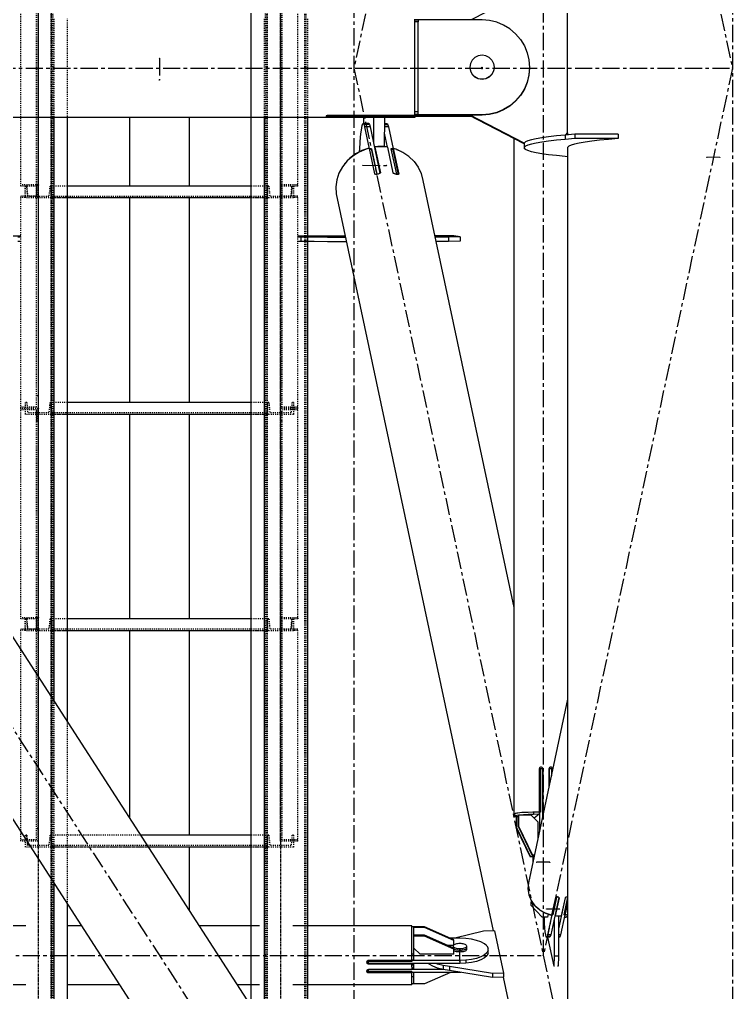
# Model space of a CAD drawing. Header units: millimetres. Extents: x 5143 to 30813, y 232 to 21408.
# Drawn here: x 12040.3 to 12370, y 12853.1 to 13302.8 of the extents above; entities that cross this region are included whole.
import ezdxf

# ---------------------------------------------------------------- set-up
doc = ezdxf.new("R2010")
doc.units = ezdxf.units.MM
doc.header["$LTSCALE"] = 0.25
for name, pattern in [('CENTER', [50.8, 31.75, -6.35, 6.35, -6.35]), ('XKITLINE00', [0]), ('XKITLINE02', [4, 2, -2]), ('XKITLINE03', [6, 3, -1, 1, -1])]:
    doc.linetypes.add(name, pattern=pattern)

msp = doc.modelspace()

# ---------------------------------------------------------------- linework, layer by layer
at = {"color": 8, "linetype": 'CENTER'}
for p, q in [((12370, 14354.32), (12370, 12689.51)), ((12370, 14100.27), (12195, 13280.27)), ((12282.5, 13690.27), (12282.5, 12870.27)), ((12282.5, 13690.27), (12370, 13280.27)), ((12195, 13540.01), (12195, 12732.33)), ((12105, 13284.75), (12105, 13274.76)), ((11840, 13280.28), (12370, 13280.28)), ((11840, 13280.27), (12370, 12460.27)), ((12195, 13280.27), (12370, 12460.27)), ((12254.2, 13280.63), (12254.2, 13279.92)), ((12370, 13280.27), (12282.5, 12870.27)), ((12364.19, 13239.04), (12358.21, 13239.08)), ((12199.11, 13235.4), (12210.06, 13235.32)), ((12285.48, 12913.27), (12279.51, 12913.31)), ((12284.09, 12891.74), (12290.06, 12891.7)), ((11927.5, 12870.27), (12282.5, 12870.27)), ((12243.97, 12867.52), (12243.97, 12873.03))]:
    msp.add_line(p, q, dxfattribs=at)
at = {"color": 1, "linetype": 'XKITLINE03'}
for p, q in [((12049.01, 13721.24), (12049.01, 12049.63)), ((12055.01, 13721.24), (12055.01, 12049.6)), ((12147.49, 12049.57), (12147.49, 13721.24)), ((12160.99, 13721.24), (12160.99, 12049.63)), ((12049.01, 13323.03), (12049.01, 13226.29)), ((12160.99, 13226.29), (12160.99, 13323.03)), ((12049.01, 13220.48), (12049.01, 13123.03)), ((12154.99, 13220.28), (12055.01, 13220.28)), ((12055.01, 13220.28), (12055.01, 13220.28)), ((12154.99, 13220.28), (12154.99, 13220.28)), ((12160.99, 13123.03), (12160.99, 13220.47)), ((12049.01, 13123.03), (12049.01, 13026.29)), ((12160.99, 13026.29), (12160.99, 13123.03)), ((12154.99, 13120.28), (12055.01, 13120.28)), ((12055.01, 13120.28), (12055.01, 13120.28)), ((12154.99, 13120.28), (12154.99, 13120.28)), ((12049.01, 13020.48), (12049.01, 12923.03)), ((12154.99, 13020.28), (12055.01, 13020.28)), ((12055.01, 13020.28), (12055.01, 13020.28)), ((12154.99, 13020.28), (12154.99, 13020.28)), ((12160.99, 12923.03), (12160.99, 13020.47)), ((12154.99, 12920.28), (12055.01, 12920.28)), ((12055.01, 12920.28), (12055.01, 12920.28)), ((12154.99, 12920.28), (12154.99, 12920.28))]:
    msp.add_line(p, q, dxfattribs=at)
at = {"color": 3, "linetype": 'XKITLINE02'}
for p, q in [((12054.93, 12049.63), (12054.93, 13721.24)), ((12055.01, 12049.6), (12055.01, 13721.24)), ((12055.46, 12049.63), (12055.46, 13721.24)), ((12055.86, 12049.6), (12055.86, 13721.24)), ((12147.49, 13257.5), (12147.49, 13721.24)), ((12147.49, 12049.57), (12147.49, 13721.24)), ((12154.14, 12049.57), (12154.14, 13721.24)), ((12154.14, 12049.57), (12154.14, 13721.24)), ((12154.54, 12049.63), (12154.54, 13721.24)), ((12154.99, 12049.63), (12154.99, 13721.24)), ((12154.99, 12049.57), (12154.99, 13721.24)), ((12155.07, 12049.63), (12155.07, 13721.24)), ((12172.31, 12049.63), (12172.31, 13721.24)), ((12172.84, 12049.63), (12172.84, 13721.24)), ((12041.01, 13225.71), (12041.01, 13323.03)), ((12048.21, 13220.46), (12048.21, 13322.44)), ((12049.01, 13220.46), (12049.01, 13320.28)), ((12160.99, 13220.46), (12160.99, 13323.03)), ((12161.79, 13220.46), (12161.79, 13322.44)), ((12168.99, 13225.71), (12168.99, 13323.03)), ((12056.31, 13257.5), (12056.31, 13303.02)), ((12062.51, 12893.93), (12062.51, 13303.02)), ((12147.49, 12762.45), (12147.49, 13303.02)), ((12153.69, 13257.5), (12153.69, 13303.02)), ((12173.69, 13257.5), (12173.69, 13303.02)), ((12049.01, 13226.29), (12041.01, 13226.29)), ((12048.21, 13225.71), (12041.01, 13225.71)), ((12043.69, 13225.78), (12043.01, 13225.78)), ((12043.01, 13220.28), (12043.01, 13225.78)), ((12043.01, 13225.78), (12043.01, 13220.28)), ((12044.07, 13220.98), (12043.69, 13225.78)), ((12043.69, 13225.78), (12044.07, 13220.98)), ((12049.01, 13226.28), (12048.21, 13226.28)), ((12048.21, 13226.28), (12048.21, 13221.06)), ((12048.21, 13123.61), (12048.21, 13226.28)), ((12049.01, 13226.28), (12049.01, 13220.48)), ((12049.01, 13226.28), (12049.01, 13128.83)), ((12054.33, 13225.78), (12053.94, 13220.98)), ((12054.33, 13225.78), (12053.94, 13220.98)), ((12055.01, 13225.78), (12054.33, 13225.78)), ((12062.51, 13225.78), (12055.01, 13225.78)), ((12055.01, 13220.28), (12055.01, 13225.78)), ((12055.01, 13225.78), (12055.01, 13220.28)), ((12055.01, 13225.78), (12055.01, 13220.28)), ((12154.99, 13225.78), (12147.49, 13225.78)), ((12154.99, 13220.28), (12154.99, 13225.78)), ((12154.99, 13225.78), (12154.99, 13220.28)), ((12155.67, 13225.78), (12154.99, 13225.78)), ((12154.99, 13225.78), (12154.99, 13220.28)), ((12155.67, 13225.78), (12156.05, 13220.98)), ((12155.67, 13225.78), (12156.05, 13220.98)), ((12168.99, 13226.29), (12160.99, 13226.29)), ((12160.99, 13123.03), (12160.99, 13226.28)), ((12161.79, 13226.28), (12160.99, 13226.28)), ((12161.79, 13123.61), (12161.79, 13226.28)), ((12168.99, 13225.71), (12161.79, 13225.71)), ((12166.31, 13225.78), (12165.92, 13220.98)), ((12165.92, 13220.98), (12166.31, 13225.78)), ((12166.99, 13225.78), (12166.31, 13225.78)), ((12166.99, 13225.78), (12166.99, 13220.28)), ((12166.99, 13220.28), (12166.99, 13225.78)), ((12048.21, 13221.06), (12041.01, 13221.06)), ((12041.01, 13221.06), (12041.01, 13220.48)), ((12041.01, 13123.03), (12041.01, 13221.06)), ((12049.01, 13220.48), (12041.01, 13220.48)), ((12055.01, 13220.28), (12043.01, 13220.28)), ((12053.94, 13220.98), (12044.07, 13220.98)), ((12049.01, 13220.46), (12048.21, 13220.46)), ((12049.01, 13220.48), (12049.01, 13123.03)), ((12154.99, 13220.98), (12055.01, 13220.98)), ((12062.51, 13220.28), (12055.01, 13220.28)), ((12154.99, 13220.28), (12147.49, 13220.28)), ((12166.99, 13220.28), (12154.99, 13220.28)), ((12165.92, 13220.98), (12156.05, 13220.98)), ((12168.99, 13220.47), (12160.99, 13220.47)), ((12161.79, 13220.46), (12160.99, 13220.46)), ((12168.99, 13221.06), (12161.79, 13221.06)), ((12168.99, 13123.03), (12168.99, 13221.06)), ((12043.69, 13125.78), (12043.01, 13125.78)), ((12043.01, 13125.78), (12043.01, 13120.28)), ((12043.01, 13125.78), (12043.01, 13120.28)), ((12043.69, 13125.78), (12044.07, 13120.98)), ((12043.69, 13125.78), (12044.07, 13120.98)), ((12049.01, 13128.83), (12048.21, 13128.83)), ((12049.01, 13128.83), (12049.01, 13123.03)), ((12054.33, 13125.78), (12053.94, 13120.98)), ((12054.33, 13125.78), (12053.94, 13120.98)), ((12055.01, 13125.78), (12054.33, 13125.78)), ((12062.51, 13125.78), (12055.01, 13125.78)), ((12055.01, 13120.28), (12055.01, 13125.78)), ((12055.01, 13125.78), (12055.01, 13120.28)), ((12055.01, 13125.78), (12055.01, 13120.28)), ((12154.99, 13125.78), (12147.49, 13125.78)), ((12154.99, 13120.28), (12154.99, 13125.78)), ((12154.99, 13125.78), (12154.99, 13120.28)), ((12155.67, 13125.78), (12154.99, 13125.78)), ((12154.99, 13125.78), (12154.99, 13120.28)), ((12155.67, 13125.78), (12156.05, 13120.98)), ((12155.67, 13125.78), (12156.05, 13120.98)), ((12161.79, 13128.83), (12160.99, 13128.83)), ((12166.31, 13125.78), (12165.92, 13120.98)), ((12166.31, 13125.78), (12165.92, 13120.98)), ((12166.99, 13125.78), (12166.31, 13125.78)), ((12166.99, 13125.78), (12166.99, 13120.28)), ((12166.99, 13125.78), (12166.99, 13120.28)), ((12048.21, 13123.61), (12041.01, 13123.61)), ((12049.01, 13123.03), (12041.01, 13123.03)), ((12041.01, 13123.03), (12041.01, 13122.44)), ((12049.01, 13123.03), (12041.01, 13123.03)), ((12041.01, 13025.71), (12041.01, 13123.03)), ((12048.21, 13122.44), (12041.01, 13122.44)), ((12048.21, 13122.44), (12048.21, 13117.2)), ((12048.21, 13020.46), (12048.21, 13122.44)), ((12049.01, 13117.2), (12049.01, 13123.03)), ((12168.99, 13123.03), (12160.99, 13123.03)), ((12160.99, 13020.46), (12160.99, 13123.03)), ((12168.99, 13123.03), (12160.99, 13123.03)), ((12168.99, 13123.61), (12161.79, 13123.61)), ((12161.79, 13020.46), (12161.79, 13122.44)), ((12168.99, 13122.44), (12161.79, 13122.44)), ((12168.99, 13025.71), (12168.99, 13123.03)), ((12055.01, 13120.28), (12043.01, 13120.28)), ((12053.94, 13120.98), (12044.07, 13120.98)), ((12049.01, 13117.2), (12048.21, 13117.2)), ((12049.01, 13020.46), (12049.01, 13120.98)), ((12154.99, 13120.98), (12055.01, 13120.98)), ((12062.51, 13120.28), (12055.01, 13120.28)), ((12154.99, 13120.28), (12147.49, 13120.28)), ((12166.99, 13120.28), (12154.99, 13120.28)), ((12165.92, 13120.98), (12156.05, 13120.98)), ((12161.79, 13117.2), (12160.99, 13117.2)), ((12049.01, 13026.29), (12041.01, 13026.29)), ((12048.21, 13025.71), (12041.01, 13025.71)), ((12043.69, 13025.78), (12043.01, 13025.78)), ((12043.01, 13020.28), (12043.01, 13025.78)), ((12043.01, 13025.78), (12043.01, 13020.28)), ((12044.07, 13020.98), (12043.69, 13025.78)), ((12043.69, 13025.78), (12044.07, 13020.98)), ((12049.01, 13026.28), (12048.21, 13026.28)), ((12048.21, 13026.28), (12048.21, 13021.06)), ((12048.21, 12923.61), (12048.21, 13026.28)), ((12049.01, 13026.28), (12049.01, 13020.48)), ((12049.01, 13026.28), (12049.01, 12928.83)), ((12054.33, 13025.78), (12053.94, 13020.98)), ((12054.33, 13025.78), (12053.94, 13020.98)), ((12055.01, 13025.78), (12054.33, 13025.78)), ((12062.51, 13025.78), (12055.01, 13025.78)), ((12055.01, 13020.28), (12055.01, 13025.78)), ((12055.01, 13025.78), (12055.01, 13020.28)), ((12055.01, 13025.78), (12055.01, 13020.28)), ((12154.99, 13025.78), (12147.49, 13025.78)), ((12154.99, 13020.28), (12154.99, 13025.78)), ((12154.99, 13025.78), (12154.99, 13020.28)), ((12155.67, 13025.78), (12154.99, 13025.78)), ((12154.99, 13025.78), (12154.99, 13020.28)), ((12155.67, 13025.78), (12156.05, 13020.98)), ((12155.67, 13025.78), (12156.05, 13020.98)), ((12160.99, 13026.29), (12160.99, 13020.46)), ((12168.99, 13026.29), (12160.99, 13026.29)), ((12160.99, 12923.03), (12160.99, 13026.28)), ((12161.79, 13026.28), (12160.99, 13026.28)), ((12161.79, 12923.61), (12161.79, 13026.28)), ((12161.79, 13020.46), (12161.79, 13025.71)), ((12168.99, 13025.71), (12161.79, 13025.71)), ((12166.31, 13025.78), (12165.92, 13020.98)), ((12165.92, 13020.98), (12166.31, 13025.78)), ((12166.99, 13025.78), (12166.31, 13025.78)), ((12166.99, 13025.78), (12166.99, 13020.28)), ((12166.99, 13020.28), (12166.99, 13025.78)), ((12168.99, 13026.29), (12168.99, 13025.71)), ((12048.21, 13021.06), (12041.01, 13021.06)), ((12041.01, 13021.06), (12041.01, 13020.48)), ((12041.01, 12923.03), (12041.01, 13021.06)), ((12049.01, 13020.48), (12041.01, 13020.48)), ((12055.01, 13020.28), (12043.01, 13020.28)), ((12053.94, 13020.98), (12044.07, 13020.98)), ((12049.01, 13020.46), (12048.21, 13020.46)), ((12049.01, 12923.03), (12049.01, 13020.48)), ((12154.99, 13020.98), (12055.01, 13020.98)), ((12062.51, 13020.28), (12055.01, 13020.28)), ((12154.99, 13020.28), (12147.49, 13020.28)), ((12166.99, 13020.28), (12154.99, 13020.28)), ((12165.92, 13020.98), (12156.05, 13020.98)), ((12168.99, 13020.47), (12160.99, 13020.47)), ((12161.79, 13020.46), (12160.99, 13020.46)), ((12168.99, 13021.06), (12161.79, 13021.06)), ((12168.99, 12923.03), (12168.99, 13021.06)), ((12056.31, 12903.53), (12056.31, 12987.68)), ((12049.01, 12928.83), (12048.21, 12928.83)), ((12049.01, 12928.83), (12049.01, 12923.03)), ((12161.79, 12928.83), (12160.99, 12928.83)), ((12048.21, 12923.61), (12041.01, 12923.61)), ((12043.69, 12925.78), (12043.01, 12925.78)), ((12043.01, 12925.78), (12043.01, 12920.28)), ((12043.01, 12925.78), (12043.01, 12920.28)), ((12044.07, 12920.98), (12043.69, 12925.78)), ((12043.69, 12925.78), (12044.07, 12920.98)), ((12054.33, 12925.78), (12053.94, 12920.98)), ((12054.33, 12925.78), (12053.94, 12920.98)), ((12055.01, 12925.78), (12054.33, 12925.78)), ((12096.32, 12925.78), (12055.01, 12925.78)), ((12055.01, 12920.28), (12055.01, 12925.78)), ((12055.01, 12925.78), (12055.01, 12920.28)), ((12055.01, 12925.78), (12055.01, 12920.28)), ((12154.99, 12925.78), (12147.49, 12925.78)), ((12154.99, 12920.28), (12154.99, 12925.78)), ((12154.99, 12925.78), (12154.99, 12920.28)), ((12155.67, 12925.78), (12154.99, 12925.78)), ((12154.99, 12925.78), (12154.99, 12920.28)), ((12155.67, 12925.78), (12156.05, 12920.98)), ((12155.67, 12925.78), (12156.05, 12920.98)), ((12168.99, 12923.61), (12161.79, 12923.61)), ((12166.31, 12925.78), (12165.92, 12920.98)), ((12166.31, 12925.78), (12165.92, 12920.98)), ((12166.99, 12925.78), (12166.31, 12925.78)), ((12166.99, 12925.78), (12166.99, 12920.28)), ((12166.99, 12925.78), (12166.99, 12920.28)), ((12049.01, 12923.03), (12041.01, 12923.03)), ((12055.01, 12920.28), (12043.01, 12920.28)), ((12053.94, 12920.98), (12044.07, 12920.98)), ((12154.99, 12920.98), (12055.01, 12920.98)), ((12099.87, 12920.28), (12055.01, 12920.28)), ((12154.99, 12920.28), (12147.49, 12920.28)), ((12166.99, 12920.28), (12154.99, 12920.28)), ((12165.92, 12920.98), (12156.05, 12920.98)), ((12168.99, 12923.03), (12160.99, 12923.03))]:
    msp.add_line(p, q, dxfattribs=at)
at = {"color": 8, "linetype": 'XKITLINE00'}
for p, q in [((12273.8, 13315.32), (12249.19, 13302.56)), ((12293.8, 13250.37), (12293.8, 13310.34)), ((12223.2, 13298.88), (12223.2, 13302.9)), ((12224.7, 13302.62), (12223.2, 13302.62)), ((12254.2, 13302.56), (12223.2, 13302.56)), ((12224.7, 13302.44), (12223.2, 13302.44)), ((12224.7, 13301.7), (12223.2, 13301.7)), ((12224.7, 13302.62), (12224.7, 13302.56)), ((12224.7, 13302.44), (12224.7, 13301.7)), ((12224.7, 13296.32), (12224.7, 13301.7)), ((12257.64, 13302.29), (12254.2, 13302.56)), ((12260.99, 13301.49), (12257.64, 13302.29)), ((12264.18, 13300.17), (12260.99, 13301.49)), ((12223.2, 13282.08), (12223.2, 13298.88)), ((12267.13, 13298.37), (12264.18, 13300.17)), ((12269.75, 13296.14), (12267.13, 13298.37)), ((12224.7, 13266.88), (12224.7, 13296.32)), ((12269.75, 13296.14), (12271.99, 13293.52)), ((12271.99, 13293.52), (12273.8, 13290.59)), ((12273.8, 13290.59), (12275.12, 13287.41)), ((12249.66, 13283.97), (12248.87, 13282.42)), ((12250.9, 13285.21), (12249.66, 13283.97)), ((12252.46, 13286), (12250.9, 13285.21)), ((12254.2, 13286.28), (12252.46, 13286)), ((12255.93, 13286), (12254.2, 13286.28)), ((12257.49, 13285.21), (12255.93, 13286)), ((12258.73, 13283.97), (12257.49, 13285.21)), ((12258.73, 13283.97), (12259.52, 13282.42)), ((12275.12, 13287.41), (12275.92, 13284.06)), ((12275.92, 13284.06), (12276.2, 13280.63)), ((12223.2, 13261.45), (12223.2, 13282.08)), ((12248.87, 13282.42), (12248.6, 13280.69)), ((12248.6, 13280.69), (12248.87, 13278.97)), ((12248.6, 13280.63), (12248.87, 13278.9)), ((12248.87, 13278.97), (12249.66, 13277.41)), ((12248.87, 13278.9), (12249.66, 13277.35)), ((12259.52, 13278.97), (12258.73, 13277.41)), ((12259.52, 13278.9), (12258.73, 13277.35)), ((12259.52, 13282.42), (12259.8, 13280.69)), ((12259.8, 13280.69), (12259.52, 13278.97)), ((12259.8, 13280.63), (12259.52, 13278.9)), ((12276.2, 13280.63), (12275.92, 13277.2)), ((12276.2, 13280.47), (12275.92, 13277.04)), ((12250.9, 13276.18), (12249.66, 13277.41)), ((12250.9, 13276.11), (12249.66, 13277.35)), ((12252.46, 13275.38), (12250.9, 13276.18)), ((12252.46, 13275.32), (12250.9, 13276.11)), ((12254.2, 13275.11), (12252.46, 13275.38)), ((12254.2, 13275.05), (12252.46, 13275.32)), ((12255.93, 13275.38), (12254.2, 13275.11)), ((12255.93, 13275.32), (12254.2, 13275.05)), ((12254.2, 13275.11), (12254.2, 13275.05)), ((12257.49, 13276.18), (12255.93, 13275.38)), ((12257.49, 13276.11), (12255.93, 13275.32)), ((12258.73, 13277.41), (12257.49, 13276.18)), ((12258.73, 13277.35), (12257.49, 13276.11)), ((12275.92, 13277.2), (12275.12, 13273.85)), ((12275.92, 13277.04), (12275.12, 13273.69)), ((12273.8, 13270.67), (12271.99, 13267.74)), ((12273.8, 13270.52), (12271.99, 13267.58)), ((12275.12, 13273.85), (12273.8, 13270.67)), ((12275.12, 13273.69), (12273.8, 13270.52)), ((12224.7, 13258.83), (12224.7, 13266.88)), ((12269.75, 13265.12), (12267.13, 13262.89)), ((12271.99, 13267.74), (12269.75, 13265.12)), ((12271.99, 13267.58), (12269.75, 13264.96)), ((12223.2, 13258.37), (12223.2, 13261.45)), ((12264.18, 13261.09), (12260.99, 13259.77)), ((12264.18, 13260.93), (12260.99, 13259.61)), ((12267.13, 13262.89), (12264.18, 13261.09)), ((12267.13, 13262.73), (12264.18, 13260.93)), ((12269.75, 13264.96), (12267.13, 13262.73)), ((12223.2, 13257.5), (11986.8, 13257.5)), ((12091.2, 13257.5), (12091.2, 13225.78)), ((12118.8, 13257.5), (12118.8, 13225.78)), ((12182.19, 13258.15), (12182.11, 13258.1)), ((12182.11, 13258.1), (12182.11, 13258.05)), ((12182.19, 13258), (12182.11, 13258.05)), ((12182.36, 13258.24), (12182.19, 13258.15)), ((12182.36, 13257.96), (12182.19, 13258)), ((12182.6, 13258.31), (12182.36, 13258.24)), ((12182.6, 13257.92), (12182.36, 13257.96)), ((12182.89, 13258.36), (12182.6, 13258.31)), ((12182.89, 13257.9), (12182.6, 13257.92)), ((12183.2, 13258.37), (12182.89, 13258.36)), ((12182.89, 13258.36), (12182.89, 13257.9)), ((12183.2, 13257.89), (12182.89, 13257.9)), ((12223.2, 13258.37), (12183.2, 13258.37)), ((12183.2, 13258.37), (12183.2, 13257.89)), ((12223.2, 13257.89), (12183.2, 13257.89)), ((12199.46, 13257.5), (12199.44, 13254.67)), ((12204.09, 13257.5), (12203.99, 13245.8)), ((12209.07, 13257.5), (12208.95, 13243.99)), ((12224.7, 13260.12), (12223.2, 13260.12)), ((12224.7, 13258.83), (12223.2, 13258.83)), ((12254.2, 13258.7), (12223.2, 13258.7)), ((12254.2, 13258.54), (12223.2, 13258.54)), ((12223.2, 13258.37), (12223.2, 13257.89)), ((12223.2, 13258.37), (12223.2, 13258.31)), ((12224.7, 13258.31), (12223.2, 13258.31)), ((12224.7, 13258.12), (12223.2, 13258.12)), ((12224.7, 13257.93), (12223.2, 13257.93)), ((12223.2, 13257.89), (12223.2, 13257.5)), ((12224.7, 13257.93), (12224.7, 13258.53)), ((12248.89, 13258.15), (12224.7, 13258.15)), ((12249.19, 13257.99), (12224.7, 13257.99)), ((12273.76, 13245.24), (12248.13, 13258.54)), ((12273.76, 13245.56), (12248.74, 13258.54)), ((12257.64, 13258.97), (12254.2, 13258.7)), ((12257.64, 13258.81), (12254.2, 13258.54)), ((12254.2, 13258.7), (12254.2, 13258.54)), ((12260.99, 13259.77), (12257.64, 13258.97)), ((12260.99, 13259.61), (12257.64, 13258.81)), ((12257.64, 13258.97), (12257.64, 13258.81)), ((12198.4, 13252.6), (12198.12, 13250.83)), ((12198.7, 13253.86), (12198.4, 13252.6)), ((12199.02, 13254.56), (12198.7, 13253.86)), ((12199.33, 13254.67), (12199.02, 13254.56)), ((12201.82, 13254.65), (12199.33, 13254.67)), ((12199.33, 13254.67), (12199.64, 13254.2)), ((12202.13, 13254.18), (12199.64, 13254.2)), ((12199.64, 13254.2), (12199.93, 13253.15)), ((12202.42, 13253.14), (12199.93, 13253.15)), ((12199.93, 13253.15), (12202.09, 13243.04)), ((12201.82, 13254.65), (12202.13, 13254.18)), ((12202.13, 13254.18), (12202.42, 13253.14)), ((12202.42, 13253.14), (12207.01, 13231.66)), ((12210.89, 13253.08), (12209.03, 13253.09)), ((12210.28, 13254.59), (12209.04, 13254.6)), ((12210.59, 13254.12), (12209.04, 13254.13)), ((12210.28, 13254.59), (12210.59, 13254.12)), ((12210.59, 13254.12), (12210.89, 13253.08)), ((12210.89, 13253.08), (12213.04, 13242.97)), ((12197.87, 13248.58), (12197.66, 13245.93)), ((12198.12, 13250.83), (12197.87, 13248.58)), ((12209, 13250.25), (12210.41, 13243.68)), ((12268.91, 13247.76), (12268.91, 12935.63)), ((12277.03, 13247.14), (12275.4, 13246.65)), ((12279.18, 13247.62), (12277.03, 13247.14)), ((12281.83, 13248.09), (12279.18, 13247.62)), ((12284.98, 13248.53), (12281.83, 13248.09)), ((12288.59, 13248.95), (12284.98, 13248.53)), ((12292.65, 13249.35), (12288.59, 13248.95)), ((12292.65, 13247.36), (12288.59, 13246.96)), ((12293.8, 13250.53), (12292.61, 13249.35)), ((12297.11, 13249.72), (12292.65, 13249.35)), ((12292.65, 13249.35), (12292.65, 13247.36)), ((12297.11, 13247.72), (12292.65, 13247.36)), ((12293.8, 13250.21), (12292.96, 13249.38)), ((12293.8, 13250.37), (12293.8, 13249.44)), ((12297.11, 13249.72), (12297.11, 13247.72)), ((12317.11, 13249.72), (12297.11, 13249.72)), ((12317.11, 13247.72), (12297.11, 13247.72)), ((12312.65, 13247.36), (12308.59, 13246.96)), ((12317.11, 13247.72), (12312.65, 13247.36)), ((12317.11, 13249.72), (12317.11, 13247.72)), ((12200.65, 13242.85), (12197.39, 13241.49)), ((12197.49, 13242.96), (12197.44, 13241.58)), ((12197.66, 13245.93), (12197.49, 13242.96)), ((12201.85, 13243.35), (12198.66, 13242.23)), ((12202, 13243.17), (12200.65, 13242.85)), ((12201.85, 13243.35), (12201.9, 13243.14)), ((12202, 13243.17), (12204.51, 13231.41)), ((12202.09, 13243.04), (12202.08, 13242.78)), ((12203.05, 13243.04), (12202.09, 13243.04)), ((12203.05, 13243.04), (12202.13, 13242.56)), ((12203.05, 13243.04), (12205.56, 13231.28)), ((12204.57, 13243.88), (12204.54, 13243.23)), ((12206.01, 13244.01), (12204.57, 13243.88)), ((12204.57, 13243.88), (12204.69, 13243.29)), ((12204.69, 13243.29), (12204.66, 13242.64)), ((12204.71, 13243.71), (12204.67, 13242.84)), ((12204.67, 13242.84), (12207.05, 13231.69)), ((12207.61, 13243.92), (12204.71, 13243.71)), ((12204.71, 13243.71), (12207.22, 13231.95)), ((12207.46, 13244.05), (12206.01, 13244.01)), ((12206.01, 13244.01), (12206.06, 13243.81)), ((12208.91, 13243.99), (12207.46, 13244.05)), ((12210.49, 13243.67), (12207.61, 13243.92)), ((12210.34, 13243.84), (12208.91, 13243.99)), ((12208.91, 13243.99), (12208.95, 13243.81)), ((12210.34, 13243.84), (12210.37, 13243.68)), ((12210.49, 13243.67), (12213, 13231.91)), ((12212.08, 13242.97), (12214.59, 13231.22)), ((12213.04, 13242.97), (12212.08, 13242.97)), ((12213.02, 13242.45), (12212.08, 13242.97)), ((12214.22, 13242.82), (12213, 13243.27)), ((12213, 13243.27), (12213, 13243.17)), ((12213, 13243.27), (12213.13, 13242.68)), ((12213.04, 13242.97), (12213.02, 13242.45)), ((12213.13, 13242.68), (12213.1, 13242.07)), ((12213.15, 13243.09), (12213.11, 13242.19)), ((12213.15, 13243.09), (12215.66, 13231.33)), ((12214.47, 13242.75), (12213.15, 13243.09)), ((12217.6, 13241.35), (12214.47, 13242.75)), ((12274.31, 13246.15), (12273.76, 13245.64)), ((12273.76, 13245.64), (12273.76, 13243.64)), ((12274.31, 13244.15), (12273.76, 13243.64)), ((12273.76, 13243.64), (12273.76, 13243.14)), ((12274.31, 13242.63), (12273.76, 13243.14)), ((12275.4, 13246.65), (12274.31, 13246.15)), ((12275.4, 13244.65), (12274.31, 13244.15)), ((12275.4, 13242.13), (12274.31, 13242.63)), ((12277.03, 13245.15), (12275.4, 13244.65)), ((12279.18, 13245.63), (12277.03, 13245.15)), ((12281.83, 13246.09), (12279.18, 13245.63)), ((12284.98, 13246.54), (12281.83, 13246.09)), ((12288.59, 13246.96), (12284.98, 13246.54)), ((12294.31, 13244.15), (12293.76, 13243.64)), ((12293.76, 13243.64), (12293.76, 13243.14)), ((12293.8, 13243.11), (12293.76, 13243.14)), ((12293.8, 13243.67), (12293.8, 12689.51)), ((12295.4, 13244.65), (12294.31, 13244.15)), ((12297.03, 13245.15), (12295.4, 13244.65)), ((12299.18, 13245.63), (12297.03, 13245.15)), ((12301.83, 13246.09), (12299.18, 13245.63)), ((12304.98, 13246.54), (12301.83, 13246.09)), ((12308.59, 13246.96), (12304.98, 13246.54)), ((12194.42, 13239.64), (12191.82, 13237.36)), ((12193.06, 13238.62), (12192.17, 13237.67)), ((12195.7, 13240.64), (12193.06, 13238.62)), ((12197.39, 13241.49), (12194.42, 13239.64)), ((12198.66, 13242.23), (12195.7, 13240.64)), ((12198.66, 13242.23), (12198.7, 13242.04)), ((12213.02, 13242.45), (12215.44, 13231.12)), ((12213.11, 13242.19), (12215.47, 13231.13)), ((12216.09, 13242.12), (12214.88, 13242.57)), ((12216.75, 13241.73), (12216.09, 13242.12)), ((12216.09, 13242.12), (12216.11, 13242.02)), ((12220.4, 13239.47), (12217.6, 13241.35)), ((12222.78, 13237.15), (12220.4, 13239.47)), ((12277.03, 13241.63), (12275.4, 13242.13)), ((12279.18, 13241.15), (12277.03, 13241.63)), ((12281.83, 13240.69), (12279.18, 13241.15)), ((12284.98, 13240.24), (12281.83, 13240.69)), ((12288.59, 13239.82), (12284.98, 13240.24)), ((12292.65, 13239.42), (12288.59, 13239.82)), ((12293.8, 13239.33), (12292.65, 13239.42)), ((12189.67, 13234.71), (12188.05, 13231.77)), ((12191.82, 13237.36), (12189.67, 13234.71)), ((12190.82, 13236.22), (12190.45, 13235.67)), ((12191.42, 13236.87), (12190.82, 13236.22)), ((12222.78, 13237.15), (12224.68, 13234.47)), ((12224.68, 13234.47), (12226.03, 13231.51)), ((12188.05, 13231.77), (12186.99, 13228.63)), ((12204.51, 13231.41), (12204.62, 13231.29)), ((12204.81, 13231.2), (12204.62, 13231.29)), ((12205.09, 13231.16), (12204.81, 13231.2)), ((12205.42, 13231.16), (12205.09, 13231.16)), ((12205.56, 13231.28), (12205.33, 13231.16)), ((12205.79, 13231.2), (12205.42, 13231.16)), ((12206.08, 13231.27), (12205.56, 13231.28)), ((12206.16, 13231.29), (12205.79, 13231.2)), ((12206.5, 13231.42), (12206.16, 13231.29)), ((12206.68, 13231.51), (12206.5, 13231.42)), ((12206.8, 13231.54), (12206.68, 13231.51)), ((12207.03, 13231.67), (12206.8, 13231.54)), ((12207.17, 13231.81), (12207.03, 13231.67)), ((12207.22, 13231.95), (12207.17, 13231.81)), ((12213, 13231.91), (12213.1, 13231.77)), ((12213.3, 13231.63), (12213.1, 13231.77)), ((12213.57, 13231.5), (12213.3, 13231.63)), ((12213.7, 13231.46), (12213.57, 13231.5)), ((12213.9, 13231.37), (12213.7, 13231.46)), ((12214.25, 13231.24), (12213.9, 13231.37)), ((12214.61, 13231.14), (12214.25, 13231.24)), ((12214.59, 13231.22), (12214.33, 13231.22)), ((12214.76, 13231.12), (12214.59, 13231.22)), ((12214.95, 13231.09), (12214.61, 13231.14)), ((12215.25, 13231.09), (12214.95, 13231.09)), ((12215.47, 13231.13), (12215.25, 13231.09)), ((12215.61, 13231.21), (12215.47, 13231.13)), ((12215.66, 13231.33), (12215.61, 13231.21)), ((12226.03, 13231.51), (12226.79, 13228.36)), ((12186.99, 13228.63), (12186.53, 13225.39)), ((12186.53, 13225.39), (12186.68, 13222.14)), ((12226.79, 13228.36), (12268.91, 13031.03)), ((12091.2, 13220.28), (12091.2, 13125.78)), ((12118.8, 13220.28), (12118.8, 13125.78)), ((12186.68, 13222.14), (12259.37, 12881.57)), ((12041.01, 13202.63), (12036.39, 13202.6)), ((12173.6, 13202.6), (12168.99, 13202.63)), ((12179.88, 13202.57), (12173.6, 13202.6)), ((12186.28, 13202.56), (12179.88, 13202.57)), ((12190.87, 13202.55), (12186.28, 13202.56)), ((12235.83, 13202.75), (12232.27, 13202.72)), ((12233.14, 13202.18), (12232.38, 13202.17)), ((12238.76, 13202.23), (12233.14, 13202.18)), ((12241.15, 13202.82), (12235.83, 13202.75)), ((12244.08, 13202.3), (12238.76, 13202.23)), ((12238.76, 13202.23), (12238.76, 13200.23)), ((12244.08, 13202.3), (12241.15, 13202.82)), ((12244.08, 13202.3), (12244.08, 13200.3)), ((12041.01, 13202.13), (12039.6, 13202.12)), ((12041.01, 13200.13), (12039.6, 13200.12)), ((12170.39, 13202.12), (12168.99, 13202.13)), ((12170.39, 13200.12), (12168.99, 13200.13)), ((12176.53, 13202.08), (12170.39, 13202.12)), ((12170.39, 13202.12), (12170.39, 13200.12)), ((12176.53, 13200.08), (12170.39, 13200.12)), ((12182.81, 13202.06), (12176.53, 13202.08)), ((12182.81, 13200.06), (12176.53, 13200.08)), ((12189.21, 13202.04), (12182.81, 13202.06)), ((12189.21, 13200.04), (12182.81, 13200.06)), ((12190.98, 13202.04), (12189.21, 13202.04)), ((12191.4, 13200.04), (12189.21, 13200.04)), ((12233.14, 13200.18), (12232.81, 13200.18)), ((12238.76, 13200.23), (12233.14, 13200.18)), ((12244.08, 13200.3), (12238.76, 13200.23)), ((12091.2, 13120.28), (12091.2, 13025.78)), ((12118.8, 13120.28), (12118.8, 13025.78)), ((11986.62, 13095.5), (12261.89, 12669.61)), ((11948.29, 13070.64), (12223.57, 12644.75)), ((12091.2, 13020.28), (12091.2, 12933.7)), ((12118.8, 13020.28), (12118.8, 12925.78)), ((12293.8, 12988.62), (12275.68, 12903.75)), ((12280.72, 12956.72), (12280.65, 12956.46)), ((12280.65, 12956.46), (12280.65, 12936.51)), ((12280.71, 12956.42), (12280.65, 12956.38)), ((12281.18, 12956.44), (12280.71, 12956.42)), ((12280.71, 12956.42), (12280.71, 12936.48)), ((12280.82, 12956.96), (12280.72, 12956.72)), ((12281, 12957.14), (12280.82, 12956.96)), ((12281.19, 12957.22), (12280.97, 12957.11)), ((12281.24, 12957.27), (12281, 12957.14)), ((12281.18, 12956.44), (12281.18, 12936.49)), ((12282.23, 12956.43), (12281.18, 12956.44)), ((12281.45, 12957.26), (12281.19, 12957.22)), ((12281.51, 12957.31), (12281.24, 12957.27)), ((12281.72, 12957.22), (12281.45, 12957.26)), ((12281.77, 12957.27), (12281.51, 12957.31)), ((12281.95, 12957.1), (12281.72, 12957.22)), ((12282.01, 12957.15), (12281.77, 12957.27)), ((12282.14, 12956.92), (12281.95, 12957.1)), ((12282.2, 12956.96), (12282.01, 12957.15)), ((12282.14, 12956.92), (12282.26, 12956.68)), ((12282.2, 12956.96), (12282.32, 12956.72)), ((12282.23, 12956.43), (12282.23, 12934.41)), ((12282.32, 12956.72), (12282.26, 12956.68)), ((12282.26, 12956.68), (12282.31, 12956.42)), ((12282.36, 12956.46), (12282.31, 12956.42)), ((12282.31, 12956.42), (12282.31, 12936.47)), ((12282.32, 12956.72), (12282.36, 12956.46)), ((12282.36, 12956.46), (12282.36, 12936.51)), ((12285.19, 12956.7), (12285.15, 12956.44)), ((12285.15, 12956.44), (12285.15, 12948.12)), ((12285.21, 12956.41), (12285.15, 12956.36)), ((12285.31, 12956.94), (12285.19, 12956.7)), ((12286.26, 12956.41), (12285.21, 12956.41)), ((12285.21, 12956.41), (12285.21, 12948.41)), ((12285.5, 12957.12), (12285.31, 12956.94)), ((12285.67, 12957.2), (12285.47, 12957.09)), ((12285.73, 12957.24), (12285.5, 12957.12)), ((12285.93, 12957.23), (12285.67, 12957.2)), ((12285.99, 12957.28), (12285.73, 12957.24)), ((12286.19, 12957.19), (12285.93, 12957.23)), ((12286.25, 12957.23), (12285.99, 12957.28)), ((12286.42, 12957.06), (12286.19, 12957.19)), ((12286.48, 12957.11), (12286.25, 12957.23)), ((12286.26, 12956.41), (12286.26, 12953.3)), ((12286.68, 12956.38), (12286.26, 12956.41)), ((12286.42, 12957.06), (12286.58, 12956.91)), ((12286.48, 12957.11), (12286.65, 12956.94)), ((12286.58, 12956.91), (12286.61, 12956.87)), ((12286.61, 12956.87), (12286.72, 12956.63)), ((12286.67, 12956.92), (12286.76, 12956.68)), ((12286.68, 12956.38), (12286.68, 12955.29)), ((12286.72, 12956.63), (12286.76, 12956.37)), ((12286.76, 12956.68), (12286.82, 12956.42)), ((12286.82, 12956.42), (12286.76, 12956.37)), ((12286.76, 12956.37), (12286.76, 12955.68)), ((12286.82, 12956.42), (12286.82, 12955.96)), ((12269.53, 12935.84), (12268.91, 12935.63)), ((12268.91, 12935.63), (12268.96, 12935.41)), ((12269.25, 12935.32), (12268.96, 12935.41)), ((12269.5, 12935.72), (12269.25, 12935.53)), ((12269.25, 12935.53), (12269.25, 12934.53)), ((12269.5, 12934.72), (12269.25, 12934.53)), ((12269.55, 12934.34), (12269.25, 12934.53)), ((12270.3, 12935.91), (12269.5, 12935.72)), ((12270.3, 12934.91), (12269.5, 12934.72)), ((12270.8, 12936.04), (12269.53, 12935.84)), ((12270.04, 12934.23), (12269.55, 12934.34)), ((12270.13, 12934.3), (12270.03, 12934.22)), ((12270.03, 12934.22), (12270.03, 12929.24)), ((12270.13, 12934.3), (12270.13, 12929.31)), ((12270.97, 12934.29), (12270.13, 12934.3)), ((12271.61, 12936.08), (12270.3, 12935.91)), ((12271.06, 12935.01), (12270.3, 12934.91)), ((12272.67, 12936.22), (12270.8, 12936.04)), ((12271.06, 12935.01), (12270.97, 12934.94)), ((12270.97, 12934.94), (12270.97, 12929.95)), ((12271.06, 12935.01), (12271.06, 12930.03)), ((12277.04, 12934.97), (12271.06, 12935.01)), ((12271.61, 12935.08), (12271.08, 12935.01)), ((12273.38, 12936.23), (12271.61, 12936.08)), ((12273.38, 12935.23), (12271.61, 12935.08)), ((12275.02, 12936.36), (12272.67, 12936.22)), ((12275.53, 12936.35), (12273.38, 12936.23)), ((12275.53, 12935.35), (12273.38, 12935.23)), ((12277.75, 12936.46), (12275.02, 12936.36)), ((12277.98, 12936.43), (12275.53, 12936.35)), ((12277.98, 12935.44), (12275.53, 12935.35)), ((12277.04, 12934.97), (12280.02, 12931.96)), ((12280.65, 12936.51), (12277.75, 12936.46)), ((12280.61, 12936.48), (12277.98, 12936.43)), ((12277.98, 12936.43), (12277.98, 12935.44)), ((12280.61, 12935.48), (12277.98, 12935.44)), ((12280.61, 12935.48), (12278.29, 12933.7)), ((12280.65, 12936.51), (12280.59, 12936.46)), ((12280.61, 12936.48), (12280.61, 12935.48)), ((12280.73, 12936.5), (12280.71, 12936.48)), ((12281.18, 12936.49), (12280.73, 12936.5)), ((12280.73, 12936.5), (12280.73, 12927.42)), ((12282.33, 12936.49), (12282.23, 12936.41)), ((12282.33, 12935.49), (12282.23, 12935.41)), ((12282.36, 12936.51), (12282.31, 12936.47)), ((12282.33, 12936.49), (12282.33, 12935.49)), ((12282.67, 12936.49), (12282.33, 12936.49)), ((12282.46, 12935.49), (12282.33, 12935.49)), ((12282.67, 12936.51), (12282.36, 12936.51)), ((12270.13, 12929.31), (12270.03, 12929.24)), ((12270.03, 12929.24), (12276.51, 12915.73)), ((12270.13, 12929.31), (12276.6, 12915.8)), ((12271.06, 12930.03), (12270.97, 12929.95)), ((12270.97, 12929.95), (12277.44, 12916.45)), ((12271.06, 12930.03), (12277.53, 12916.52)), ((12280.02, 12931.96), (12280.02, 12924.09)), ((12118.8, 12920.28), (12118.8, 12891)), ((12276.6, 12915.8), (12276.51, 12915.73)), ((12277.75, 12915.72), (12276.51, 12915.73)), ((12277.76, 12915.79), (12276.6, 12915.8)), ((12277.53, 12916.52), (12277.44, 12916.45)), ((12278.39, 12916.44), (12277.44, 12916.45)), ((12278.41, 12916.51), (12277.53, 12916.52)), ((12277.66, 12914.68), (12277.64, 12914.17)), ((12277.69, 12915.14), (12277.66, 12914.68)), ((12277.73, 12915.55), (12277.69, 12915.14)), ((12277.77, 12915.89), (12277.73, 12915.55)), ((12277.82, 12916.15), (12277.77, 12915.89)), ((12277.87, 12916.33), (12277.82, 12916.15)), ((12277.92, 12916.42), (12277.87, 12916.33)), ((12277.97, 12916.41), (12277.92, 12916.42)), ((12278.38, 12916.41), (12277.92, 12916.42)), ((12277.97, 12916.41), (12278.01, 12916.31)), ((12278.01, 12916.31), (12278.06, 12916.11)), ((12278.06, 12916.11), (12278.1, 12915.84)), ((12278.1, 12915.84), (12278.14, 12915.48)), ((12278.14, 12915.48), (12278.15, 12915.31)), ((12277.64, 12914.17), (12277.63, 12913.64)), ((12277.63, 12913.64), (12277.63, 12913.1)), ((12277.63, 12913.1), (12277.63, 12912.87)), ((12275.68, 12903.75), (12275.44, 12900.98)), ((12275.44, 12900.98), (12275.88, 12898.21)), ((12275.88, 12898.21), (12276.98, 12895.57)), ((12289.69, 12897.06), (12286, 12879.79)), ((12288.13, 12897.02), (12286.37, 12888.8)), ((12288.67, 12897.19), (12286.91, 12888.96)), ((12289.73, 12897.02), (12288.05, 12889.15)), ((12289.82, 12896.82), (12288.07, 12888.6)), ((12288.21, 12897.11), (12288.13, 12897.02)), ((12288.33, 12897.19), (12288.21, 12897.11)), ((12288.54, 12897.25), (12288.33, 12897.19)), ((12288.78, 12897.27), (12288.54, 12897.25)), ((12288.67, 12897.19), (12288.54, 12897.25)), ((12289.42, 12897.18), (12288.67, 12897.19)), ((12289.05, 12897.26), (12288.78, 12897.27)), ((12289.31, 12897.22), (12289.05, 12897.26)), ((12289.53, 12897.14), (12289.31, 12897.22)), ((12289.71, 12897.04), (12289.53, 12897.14)), ((12292.63, 12896.83), (12289.59, 12882.58)), ((12289.71, 12897.04), (12289.81, 12896.93)), ((12289.81, 12896.93), (12289.82, 12896.82)), ((12292.61, 12896.8), (12290.86, 12888.58)), ((12293.74, 12897.15), (12291.99, 12888.93)), ((12292.68, 12896.91), (12292.61, 12896.8)), ((12292.82, 12897.02), (12292.68, 12896.91)), ((12293.02, 12897.12), (12292.82, 12897.02)), ((12293.27, 12897.19), (12293.02, 12897.12)), ((12293.74, 12897.15), (12293.15, 12897.16)), ((12293.53, 12897.23), (12293.27, 12897.19)), ((12293.79, 12897.24), (12293.53, 12897.23)), ((12293.8, 12897.18), (12293.74, 12897.15)), ((12276.96, 12895.61), (12276.7, 12894.4)), ((12276.7, 12894.4), (12276.73, 12893.49)), ((12277.13, 12895.36), (12276.73, 12893.49)), ((12276.73, 12893.49), (12282.02, 12887.89)), ((12276.98, 12895.57), (12278.68, 12893.2)), ((12280.9, 12891.22), (12278.68, 12893.2)), ((12279.12, 12892.81), (12279.29, 12892.59)), ((12280.29, 12891.76), (12279.29, 12892.59)), ((12293.8, 12895.57), (12292.43, 12889.16)), ((12293.8, 12895.3), (12292.52, 12889.33)), ((12293.8, 12894.62), (12292.54, 12888.76)), ((12283.53, 12889.72), (12280.9, 12891.22)), ((12281.33, 12890.89), (12281.04, 12891.14)), ((12283.69, 12889.6), (12281.33, 12890.89)), ((12284.51, 12887.88), (12282.02, 12887.89)), ((12282.58, 12887.89), (12282.95, 12886.13)), ((12282.89, 12887.89), (12282.9, 12887.63)), ((12282.9, 12887.63), (12282.99, 12885.14)), ((12286.37, 12888.8), (12283.53, 12889.72)), ((12283.7, 12889.66), (12283.69, 12889.6)), ((12286.27, 12888.76), (12283.69, 12889.6)), ((12284.8, 12889.24), (12284.51, 12887.88)), ((12286.46, 12888.97), (12284.51, 12879.8)), ((12286.28, 12888.83), (12286.27, 12888.76)), ((12286.91, 12888.96), (12286.46, 12889.2)), ((12286.46, 12889.2), (12286.46, 12888.97)), ((12286.91, 12888.96), (12286.46, 12888.97)), ((12287.95, 12888.95), (12287.97, 12888.48)), ((12288.06, 12888.89), (12287.97, 12888.48)), ((12288.67, 12888.42), (12287.97, 12888.48)), ((12288.04, 12889.36), (12288.06, 12888.89)), ((12288.05, 12889.15), (12288.07, 12888.6)), ((12289.47, 12888.45), (12288.07, 12888.6)), ((12288.69, 12888.53), (12288.67, 12888.42)), ((12289.37, 12888.4), (12288.67, 12888.42)), ((12290.07, 12888.41), (12289.37, 12888.4)), ((12290.86, 12888.58), (12289.47, 12888.45)), ((12289.59, 12888.4), (12289.58, 12869.85)), ((12290.09, 12888.5), (12290.07, 12888.41)), ((12290.76, 12888.46), (12290.07, 12888.41)), ((12292.44, 12888.93), (12290.48, 12879.76)), ((12290.78, 12888.57), (12290.76, 12888.46)), ((12292.43, 12889.16), (12291.99, 12888.93)), ((12292.44, 12888.93), (12291.99, 12888.93)), ((12292.97, 12887.82), (12292.2, 12887.83)), ((12292.43, 12889.16), (12292.44, 12888.93)), ((12293.8, 12889.15), (12292.44, 12888.71)), ((12292.53, 12889.13), (12292.44, 12888.71)), ((12292.44, 12888.92), (12292.44, 12888.71)), ((12292.51, 12889.56), (12292.53, 12889.13)), ((12292.52, 12889.33), (12292.54, 12888.76)), ((12293.8, 12889.15), (12292.54, 12888.76)), ((12293.8, 12888.41), (12292.97, 12887.82)), ((12043.29, 12883.91), (11988.32, 12883.91)), ((12055.01, 12883.91), (12054.72, 12883.91)), ((12068.99, 12883.91), (12062.51, 12883.91)), ((12151.24, 12883.91), (12123.38, 12883.91)), ((12221.67, 12883.91), (12166.7, 12883.91)), ((12221.67, 12867.9), (12221.67, 12883.91)), ((12222.67, 12883.46), (12221.67, 12883.46)), ((12227.67, 12883.47), (12222.67, 12883.47)), ((12222.67, 12879.16), (12222.67, 12883.46)), ((12227.67, 12883.08), (12222.67, 12883.08)), ((12227.67, 12883.47), (12227.67, 12883.08)), ((12241.17, 12877.49), (12227.67, 12883.47)), ((12241.17, 12877.1), (12227.67, 12883.08)), ((12282.99, 12885.14), (12283.12, 12882.93)), ((12283.12, 12882.93), (12283.3, 12881.11)), ((12287.6, 12887.27), (12287.59, 12869.86)), ((12227.67, 12879.54), (12222.67, 12879.54)), ((12222.67, 12879.16), (12222.67, 12879.15)), ((12227.67, 12879.15), (12222.67, 12879.15)), ((12222.67, 12879.15), (12222.67, 12879.13)), ((12222.67, 12873.46), (12222.67, 12879.13)), ((12227.67, 12879.54), (12227.67, 12879.15)), ((12241.17, 12873.56), (12227.67, 12879.54)), ((12241.17, 12873.17), (12227.67, 12879.15)), ((12254.94, 12881.42), (12241.69, 12878.19)), ((12259.92, 12881.59), (12254.94, 12881.42)), ((12259.92, 12881.59), (12264.1, 12861.99)), ((12283.3, 12881.11), (12283.51, 12879.75)), ((12283.51, 12879.75), (12283.75, 12878.91)), ((12283.75, 12878.91), (12284, 12878.64)), ((12284.26, 12878.94), (12284, 12878.64)), ((12285.5, 12878.63), (12284, 12878.64)), ((12284.51, 12879.8), (12284.26, 12878.94)), ((12285.75, 12878.93), (12284.26, 12878.94)), ((12286, 12879.79), (12284.51, 12879.8)), ((12284.54, 12878.64), (12287.38, 12865.26)), ((12285.75, 12878.93), (12285.5, 12878.63)), ((12286, 12879.79), (12285.75, 12878.93)), ((12290.48, 12879.76), (12289.59, 12879.76)), ((12290.23, 12878.9), (12289.59, 12878.9)), ((12289.98, 12878.6), (12289.59, 12878.6)), ((12290.23, 12878.9), (12289.98, 12878.6)), ((12290.48, 12879.76), (12290.23, 12878.9)), ((12240.98, 12874.8), (12238.37, 12874.8)), ((12243.97, 12878.19), (12239.61, 12878.19)), ((12240.92, 12874.72), (12240.87, 12874.5)), ((12240.87, 12874.5), (12240.92, 12874.29)), ((12240.87, 12874.5), (12240.87, 12873.77)), ((12241.06, 12874.92), (12240.92, 12874.72)), ((12240.92, 12874.29), (12241.06, 12874.09)), ((12241.29, 12875.11), (12241.06, 12874.92)), ((12241.29, 12873.89), (12241.06, 12874.09)), ((12241.17, 12875.02), (12241.17, 12877.49)), ((12241.6, 12875.29), (12241.29, 12875.11)), ((12241.98, 12875.44), (12241.6, 12875.29)), ((12242.42, 12875.56), (12241.98, 12875.44)), ((12242.91, 12875.65), (12242.42, 12875.56)), ((12243.44, 12875.7), (12242.91, 12875.65)), ((12243.97, 12875.72), (12243.44, 12875.7)), ((12246.7, 12878.07), (12243.97, 12878.19)), ((12244.51, 12875.7), (12243.97, 12875.72)), ((12245.03, 12875.65), (12244.51, 12875.7)), ((12245.52, 12875.56), (12245.03, 12875.65)), ((12245.97, 12875.44), (12245.52, 12875.56)), ((12246.35, 12875.29), (12245.97, 12875.44)), ((12246.66, 12875.11), (12246.35, 12875.29)), ((12246.89, 12874.92), (12246.66, 12875.11)), ((12246.89, 12874.09), (12246.66, 12873.89)), ((12249.3, 12877.74), (12246.7, 12878.07)), ((12246.89, 12874.92), (12247.03, 12874.72)), ((12247.03, 12874.29), (12246.89, 12874.09)), ((12247.03, 12874.72), (12247.07, 12874.5)), ((12247.07, 12874.5), (12247.03, 12874.29)), ((12247.07, 12874.5), (12247.07, 12873.77)), ((12251.67, 12877.2), (12249.3, 12877.74)), ((12253.71, 12876.48), (12251.67, 12877.2)), ((12255.32, 12875.61), (12253.71, 12876.48)), ((12256.43, 12874.63), (12255.32, 12875.61)), ((12256.43, 12874.63), (12257, 12873.57)), ((12222.67, 12870.77), (12221.67, 12870.77)), ((12225.67, 12870.87), (12222.67, 12873.63)), ((12222.67, 12868.06), (12222.67, 12873.46)), ((12241.17, 12870.87), (12225.67, 12870.87)), ((12240.87, 12873.77), (12240.87, 12873.69)), ((12240.87, 12873.77), (12240.89, 12873.69)), ((12240.87, 12873.77), (12240.89, 12873.69)), ((12241.17, 12870.87), (12241.17, 12873.56)), ((12241.29, 12873.16), (12241.17, 12873.26)), ((12241.29, 12873.16), (12241.17, 12873.26)), ((12241.29, 12872.42), (12241.17, 12872.52)), ((12241.6, 12873.72), (12241.29, 12873.89)), ((12241.6, 12872.99), (12241.29, 12873.16)), ((12241.6, 12872.99), (12241.29, 12873.16)), ((12241.6, 12872.25), (12241.29, 12872.42)), ((12241.98, 12873.57), (12241.6, 12873.72)), ((12241.98, 12872.83), (12241.6, 12872.99)), ((12241.98, 12872.83), (12241.6, 12872.99)), ((12241.98, 12872.1), (12241.6, 12872.25)), ((12242.42, 12873.45), (12241.98, 12873.57)), ((12242.42, 12872.71), (12241.98, 12872.83)), ((12242.42, 12872.71), (12241.98, 12872.83)), ((12242.42, 12871.98), (12241.98, 12872.1)), ((12242.91, 12873.36), (12242.42, 12873.45)), ((12242.91, 12872.62), (12242.42, 12872.71)), ((12242.91, 12872.62), (12242.42, 12872.71)), ((12242.91, 12871.89), (12242.42, 12871.98)), ((12243.44, 12873.3), (12242.91, 12873.36)), ((12243.44, 12872.57), (12242.91, 12872.62)), ((12243.44, 12872.57), (12242.91, 12872.62)), ((12243.44, 12871.83), (12242.91, 12871.89)), ((12243.97, 12873.29), (12243.44, 12873.3)), ((12243.97, 12872.55), (12243.44, 12872.57)), ((12243.97, 12872.55), (12243.44, 12872.57)), ((12243.97, 12871.81), (12243.44, 12871.83)), ((12244.51, 12873.3), (12243.97, 12873.29)), ((12243.97, 12873.29), (12243.97, 12872.55)), ((12244.51, 12872.57), (12243.97, 12872.55)), ((12244.51, 12872.57), (12243.97, 12872.55)), ((12243.97, 12872.55), (12243.97, 12871.81)), ((12244.51, 12871.83), (12243.97, 12871.81)), ((12245.03, 12873.36), (12244.51, 12873.3)), ((12245.03, 12872.62), (12244.51, 12872.57)), ((12245.03, 12872.62), (12244.51, 12872.57)), ((12245.03, 12871.89), (12244.51, 12871.83)), ((12245.52, 12873.45), (12245.03, 12873.36)), ((12245.52, 12872.71), (12245.03, 12872.62)), ((12245.52, 12872.71), (12245.03, 12872.62)), ((12245.52, 12871.98), (12245.03, 12871.89)), ((12245.97, 12873.57), (12245.52, 12873.45)), ((12245.97, 12872.83), (12245.52, 12872.71)), ((12245.97, 12872.83), (12245.52, 12872.71)), ((12245.97, 12872.1), (12245.52, 12871.98)), ((12246.35, 12873.72), (12245.97, 12873.57)), ((12246.35, 12872.99), (12245.97, 12872.83)), ((12246.35, 12872.99), (12245.97, 12872.83)), ((12246.35, 12872.25), (12245.97, 12872.1)), ((12246.66, 12873.89), (12246.35, 12873.72)), ((12246.66, 12873.16), (12246.35, 12872.99)), ((12246.66, 12873.16), (12246.35, 12872.99)), ((12246.66, 12872.42), (12246.35, 12872.25)), ((12246.89, 12873.35), (12246.66, 12873.16)), ((12246.89, 12873.35), (12246.66, 12873.16)), ((12246.89, 12872.62), (12246.66, 12872.42)), ((12247.03, 12873.56), (12246.89, 12873.35)), ((12247.03, 12873.56), (12246.89, 12873.35)), ((12247.03, 12872.82), (12246.89, 12872.62)), ((12247.07, 12873.77), (12247.03, 12873.56)), ((12247.07, 12873.77), (12247.03, 12873.56)), ((12247.07, 12873.03), (12247.03, 12872.82)), ((12247.07, 12873.77), (12247.07, 12873.03)), ((12253.71, 12869.59), (12251.67, 12868.87)), ((12255.32, 12870.46), (12253.71, 12869.59)), ((12256.43, 12871.44), (12255.32, 12870.46)), ((12256.43, 12870.06), (12255.32, 12869.08)), ((12257, 12872.49), (12256.43, 12871.44)), ((12257, 12871.12), (12256.43, 12870.06)), ((12257, 12871.12), (12257, 12873.57)), ((12287.59, 12869.86), (12287.38, 12865.26)), ((12289.58, 12869.85), (12287.59, 12869.86)), ((12289.58, 12869.85), (12289.37, 12865.25)), ((12200.87, 12867.33), (12200.82, 12867.08)), ((12200.82, 12867.08), (12200.87, 12866.82)), ((12200.84, 12867.19), (12200.87, 12867.06)), ((12200.99, 12867.56), (12200.87, 12867.33)), ((12200.87, 12867.06), (12200.99, 12866.83)), ((12200.87, 12866.82), (12200.99, 12866.59)), ((12201.17, 12867.74), (12200.99, 12867.56)), ((12201.17, 12866.65), (12200.99, 12866.83)), ((12201.17, 12866.41), (12200.99, 12866.59)), ((12201.41, 12867.83), (12201.17, 12867.74)), ((12201.41, 12866.53), (12201.17, 12866.65)), ((12201.41, 12866.3), (12201.17, 12866.41)), ((12201.67, 12867.9), (12201.41, 12867.83)), ((12201.41, 12866.53), (12201.41, 12866.3)), ((12201.67, 12866.49), (12201.41, 12866.53)), ((12201.67, 12866.26), (12201.41, 12866.3)), ((12221.67, 12867.9), (12201.67, 12867.9)), ((12201.67, 12866.5), (12201.67, 12867.9)), ((12221.67, 12867.47), (12201.67, 12867.47)), ((12201.67, 12866.5), (12201.67, 12866.49)), ((12243.97, 12866.5), (12201.67, 12866.5)), ((12201.67, 12866.49), (12201.67, 12866.26)), ((12221.67, 12866.49), (12201.67, 12866.49)), ((12221.67, 12866.26), (12201.67, 12866.26)), ((12222.67, 12868.06), (12221.67, 12868.06)), ((12221.67, 12867.88), (12221.67, 12867.47)), ((12243.97, 12867.88), (12221.67, 12867.88)), ((12221.67, 12866.5), (12221.67, 12866.38)), ((12221.67, 12864.91), (12221.67, 12866.49)), ((12222.67, 12866.38), (12221.67, 12866.38)), ((12222.67, 12865.72), (12221.67, 12865.72)), ((12222.67, 12865.06), (12222.67, 12866.5)), ((12222.67, 12863.81), (12222.67, 12865.06)), ((12229.72, 12866.25), (12229.44, 12866.5)), ((12231.47, 12865.24), (12229.72, 12866.25)), ((12233.67, 12864.39), (12231.47, 12865.24)), ((12233.67, 12866.23), (12232.96, 12866.5)), ((12236.24, 12865.55), (12233.67, 12866.23)), ((12236.24, 12865.55), (12236.24, 12863.71)), ((12239.09, 12865.08), (12236.24, 12865.55)), ((12239.09, 12865.08), (12239.09, 12863.24)), ((12259.12, 12861.83), (12239.09, 12865.08)), ((12246.7, 12867.99), (12243.97, 12867.88)), ((12243.97, 12867.88), (12243.97, 12866.5)), ((12246.7, 12866.61), (12243.97, 12866.5)), ((12249.3, 12868.33), (12246.7, 12867.99)), ((12246.7, 12867.99), (12246.7, 12866.61)), ((12249.3, 12866.95), (12246.7, 12866.61)), ((12251.67, 12868.87), (12249.3, 12868.33)), ((12251.67, 12867.49), (12249.3, 12866.95)), ((12253.71, 12868.21), (12251.67, 12867.49)), ((12255.32, 12869.08), (12253.71, 12868.21)), ((12287.68, 12865.26), (12287.38, 12865.26)), ((12289.37, 12865.25), (12289.14, 12865.25)), ((12200.87, 12863.17), (12200.82, 12862.94)), ((12200.82, 12862.94), (12200.87, 12862.71)), ((12200.85, 12863.06), (12200.87, 12862.94)), ((12200.99, 12863.37), (12200.87, 12863.17)), ((12200.87, 12862.94), (12200.99, 12862.74)), ((12200.87, 12862.71), (12200.99, 12862.5)), ((12201.17, 12863.54), (12200.99, 12863.37)), ((12201.14, 12862.6), (12200.99, 12862.74)), ((12201.17, 12862.34), (12200.99, 12862.5)), ((12201.17, 12862.58), (12201.14, 12862.6)), ((12201.41, 12863.65), (12201.17, 12863.54)), ((12201.41, 12862.48), (12201.17, 12862.58)), ((12201.41, 12862.25), (12201.17, 12862.34)), ((12201.67, 12863.68), (12201.41, 12863.65)), ((12201.67, 12862.45), (12201.41, 12862.48)), ((12201.67, 12862.2), (12201.41, 12862.25)), ((12221.67, 12863.68), (12201.67, 12863.68)), ((12201.67, 12862.47), (12201.67, 12863.68)), ((12221.67, 12862.78), (12201.67, 12862.78)), ((12221.67, 12862.47), (12201.67, 12862.47)), ((12221.67, 12862.45), (12201.67, 12862.45)), ((12201.67, 12862.45), (12201.67, 12862.2)), ((12221.67, 12862.2), (12201.67, 12862.2)), ((12221.67, 12864.91), (12221.67, 12863.68)), ((12222.67, 12864.43), (12221.67, 12864.43)), ((12222.67, 12863.81), (12221.67, 12863.81)), ((12236.12, 12863.74), (12221.67, 12863.74)), ((12221.67, 12862.78), (12221.67, 12862.36)), ((12221.67, 12859.99), (12221.67, 12862.36)), ((12243.97, 12862.36), (12221.67, 12862.36)), ((12222.67, 12858.78), (12222.67, 12862.36)), ((12239.61, 12862.36), (12227.67, 12857.08)), ((12236.24, 12863.71), (12233.67, 12864.39)), ((12239.09, 12863.24), (12236.24, 12863.71)), ((12259.12, 12859.99), (12239.09, 12863.24)), ((12243.97, 12862.45), (12243.97, 12862.36)), ((12244.38, 12862.38), (12243.97, 12862.36)), ((12264.1, 12861.99), (12259.12, 12861.83)), ((12259.12, 12861.83), (12259.12, 12859.99)), ((12264.1, 12861.99), (12264.1, 12860.15)), ((12043.29, 12856.64), (11988.32, 12856.64)), ((12055.01, 12856.64), (12054.72, 12856.64)), ((12086.61, 12856.64), (12062.51, 12856.64)), ((12151.37, 12856.64), (12141, 12856.64)), ((12221.67, 12856.64), (12166.7, 12856.64)), ((12222.67, 12860.36), (12221.67, 12860.36)), ((12221.67, 12856.64), (12221.67, 12859.99)), ((12222.67, 12857.09), (12221.67, 12857.09)), ((12222.67, 12857.1), (12222.67, 12858.78)), ((12222.67, 12857.1), (12222.67, 12857.08)), ((12227.67, 12857.08), (12222.67, 12857.08)), ((12264.1, 12860.15), (12259.12, 12859.99)), ((12263.94, 12860.15), (12293.8, 12720.25))]:
    msp.add_line(p, q, dxfattribs=at)
at = {"color": 7, "linetype": 'XKITLINE00'}
for p, q in [((12056.31, 12987.68), (12056.31, 13257.5)), ((12062.51, 12978.09), (12062.51, 13257.5)), ((12147.49, 12846.61), (12147.49, 13257.5)), ((12153.69, 12837.02), (12153.69, 13257.5)), ((12173.69, 12806.07), (12173.69, 13257.5)), ((12147.49, 13225.78), (12062.51, 13225.78)), ((12147.49, 13220.28), (12062.51, 13220.28)), ((12147.49, 13125.78), (12062.51, 13125.78)), ((12147.49, 13120.28), (12062.51, 13120.28)), ((12147.49, 13025.78), (12062.51, 13025.78)), ((12147.49, 13020.28), (12062.51, 13020.28)), ((12147.49, 12925.78), (12096.32, 12925.78)), ((12147.49, 12920.28), (12099.87, 12920.28)), ((12056.31, 12755.13), (12056.31, 12903.53)), ((12062.51, 12750.96), (12062.51, 12893.93))]:
    msp.add_line(p, q, dxfattribs=at)
at = {"color": 8, "linetype": 'XKITLINE00'}
for centre in [(12105, 13284.75), (12195, 13280.27), (12195, 13280.27), (12254.2, 13280.63), (12254.2, 13279.92), (12370, 13280.28), (12370, 13280.27), (12370, 13280.27), (12105, 13274.76), (12358.21, 13239.08), (12364.19, 13239.04), (12199.11, 13235.4), (12210.06, 13235.32), (12279.51, 12913.31), (12285.48, 12913.27), (12284.09, 12891.74), (12290.06, 12891.7), (12243.97, 12873.03), (12282.5, 12870.27), (12282.5, 12870.27), (12282.5, 12870.27), (12243.97, 12867.52)]:
    msp.add_circle(centre, 0.05, dxfattribs=at)
at = {"color": 1, "linetype": 'XKITLINE00'}
for centre in [(12049.01, 13226.29), (12160.99, 13226.29), (12049.01, 13220.48), (12055.01, 13220.28), (12055.01, 13220.28), (12154.99, 13220.28), (12154.99, 13220.28), (12160.99, 13220.47), (12049.01, 13123.03), (12049.01, 13123.03), (12160.99, 13123.03), (12160.99, 13123.03), (12055.01, 13120.28), (12055.01, 13120.28), (12154.99, 13120.28), (12154.99, 13120.28), (12049.01, 13026.29), (12160.99, 13026.29), (12049.01, 13020.48), (12055.01, 13020.28), (12055.01, 13020.28), (12154.99, 13020.28), (12154.99, 13020.28), (12160.99, 13020.47), (12049.01, 12923.03), (12055.01, 12920.28), (12055.01, 12920.28), (12154.99, 12920.28), (12154.99, 12920.28), (12160.99, 12923.03)]:
    msp.add_circle(centre, 0.05, dxfattribs=at)

doc.saveas('drawing.dxf')
